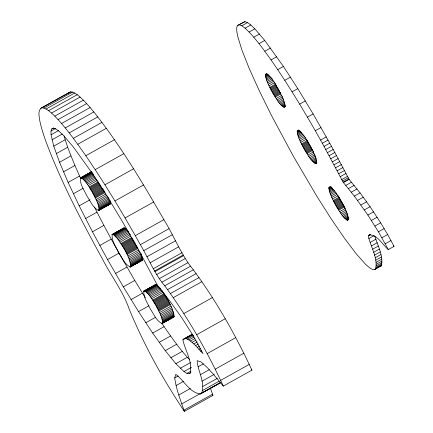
<?xml version="1.0" encoding="UTF-8"?>
<svg xmlns="http://www.w3.org/2000/svg" width="433" height="433" viewBox="0 0 433 433"><rect width="100%" height="100%" fill="white"/><g stroke="black" fill="none" stroke-linecap="round" stroke-linejoin="round"><path stroke-width="0.65" d="M201.031 393.667L201.805 392.926C205.269 382.095 197.865 371.417 197.112 360.662L200.874 361.842L206.698 367L213.22 374.08L223.32 386.106L251.925 370.128C235.574 334.985 216.332 301.043 193.329 269.819C180.978 254.728 174.158 236.115 163.885 219.666C142.495 182.574 120.515 145.558 93.847 111.958C88.733 105.82 83.52 99.644 77.209 94.686C74.996 93.252 72.235 91.022 69.475 92.272L40.799 108.299C37.595 111.654 39.392 116.937 39.831 120.996C41.27 127.854 43.446 134.528 45.779 141.12C61.026 182.071 81.518 220.841 102.497 259.091C111.037 275.962 123.01 291.106 129.196 309.097C143.972 344.96 162.835 379.119 184.366 411.35L212.976 395.367L210.351 387.963M265.467 75.331L265.608 74.27L266.133 73.821C272.113 76.852 274.901 84.105 278.484 89.496C280.947 94.957 285.136 100.656 284.66 106.843L284.4 107.07C279.009 105.062 276.546 98.383 273.293 93.945C270.1 88.056 266.501 82.048 265.467 75.331L267.183 74.373M297.206 131.886L297.341 130.826L297.866 130.376C303.847 133.407 306.64 140.66 310.223 146.051C312.68 151.518 316.875 157.211 316.399 163.398L316.133 163.625C310.748 161.617 308.285 154.938 305.032 150.5C301.839 144.611 298.234 138.603 297.206 131.886L299.49 130.609M328.945 188.447L329.085 187.386L329.61 186.937C335.591 189.968 338.379 197.221 341.962 202.612C344.419 208.073 348.614 213.767 348.137 219.953L347.872 220.181C342.487 218.172 340.024 211.493 336.771 207.055C333.578 201.172 329.978 195.164 328.945 188.447L331.234 187.17M369.122 234.967C377.668 234.626 382.426 244.683 388.314 249.587L394.035 246.393L387.643 234.529L380.677 222.827L370.08 206.687L360.077 192.901L349.122 179.386L331.516 146.3L313.135 113.933L297.801 88.646L283.442 66.466L264.736 40.431L254.831 28.832L250.821 24.995L247.519 22.576L244.975 21.65L237.533 25.487L236.71 27.685L236.781 31.338L237.706 36.367L241.955 50.158L249.159 68.344L259.004 90.172L271.182 114.913L293.136 155.848L316.593 195.83L331.277 218.963L344.663 238.529L356.278 253.884L365.668 264.39L369.381 267.626L372.364 269.418L374.567 269.678L375.476 269.077C378.355 257.776 370.361 246.664 368.25 235.779L370.264 234.329M380.288 266.484L381.197 265.884C383.865 255.838 377.473 245.538 374.789 236.012M98.697 210.438L98.957 210.216C99.325 203.51 94.746 197.394 91.964 191.521C88.689 186.796 86.145 180.334 80.754 177.774L80.446 177.914C79.64 184.258 84.359 190.282 86.86 195.911C90.308 200.831 92.916 208.067 98.697 210.438L110.144 204.046L110.561 203.445L110.496 201.475L99.054 207.867M117.403 238.545C123.053 247.037 130.154 256.358 130.696 266.771L130.436 266.993C124.655 264.623 122.046 257.386 118.593 252.471C116.093 246.837 111.373 240.813 112.185 234.47L123.935 227.937L125.916 228.949L128.845 232.153L117.403 238.545L113.874 234.87L112.878 234.35L112.185 234.47M130.089 267.047L142.138 260.379L142.235 258.03L140.633 252.894M162.597 322.948C162.321 316.323 158.348 310.423 155.442 304.637C152.167 299.912 149.623 293.45 144.232 290.889L143.924 291.03C143.117 297.374 147.837 303.398 150.338 309.027C153.785 313.941 156.394 321.178 162.175 323.548L162.597 322.948L174.039 316.555C172.94 306.672 166.765 297.964 161.422 289.807L149.98 296.199M155.101 285.163L155.371 284.638L156.059 284.524L157.655 285.515L146.213 291.907M184.366 411.35C180.615 400.39 176.263 389.494 174.721 377.939L175.809 374.345C184.03 380.488 189.383 392.309 200.203 394.041L220.879 382.583M190.904 372.672L189.189 373.63L186.975 373.365L183.976 371.568L175.841 363.688L165.244 350.633L152.654 333.047L138.533 311.576L123.345 286.857L107.552 259.54L92.44 231.79L79.19 205.827L68.116 182.407L59.532 162.256L53.746 146.121L51.078 134.744L51.002 131.069L51.83 128.861L53.546 127.897M161.828 323.603L173.617 317.156L174.039 316.555M68.376 93.463L69.464 92.283M189.189 373.63L190.103 373.024C192.999 361.723 185.021 350.6 182.888 339.721L192.328 334.124M40.826 108.288L70.747 91.856M42.142 107.833L43.917 108.055L72.522 92.077M43.917 108.055L46.071 109.002L74.676 93.019M46.071 109.002L48.599 110.664L77.209 94.686M48.599 110.664L51.5 113.051L80.105 97.068M51.5 113.051L54.769 116.152L83.374 100.169M54.769 116.152L58.054 119.595L86.66 103.611M58.054 119.595L61.529 123.508L90.134 107.525M237.533 25.487L244.975 21.65M51.002 131.069L55.581 128.509M239.254 24.849L241.798 25.774L247.519 22.576M51.078 134.744L58.515 130.587M61.529 123.508L65.242 127.941L93.847 111.958M241.798 25.774L245.1 28.194L250.821 24.995M52.003 139.789L62.298 134.035M245.1 28.194L249.11 32.026L254.831 28.832M65.242 127.941L69.183 132.888L97.793 116.905M53.746 146.121L65.188 139.729L64.144 135.93M249.11 32.026L253.765 37.2L259.486 34.001M69.183 132.888L73.356 138.338L101.961 122.355M56.268 153.639L67.71 147.247L65.188 139.729M73.356 138.338L77.74 144.286L106.345 128.303M253.765 37.2L259.01 43.625L264.736 40.431M59.532 162.256L70.974 155.864L67.71 147.247M259.01 43.625L264.79 51.235L270.511 48.036M77.74 144.286L85.815 155.712L114.426 139.735M63.494 171.874L74.936 165.482L70.974 155.864M264.79 51.235L271.047 59.938L276.768 56.739M68.116 182.407L79.558 176.014L74.936 165.482M80.446 177.914L91.32 171.841M85.815 155.712L95.2 169.655L123.806 153.672M265.548 74.498L266.69 73.859M80.343 178.06L91.211 171.988M80.235 178.212L91.818 171.712M265.489 74.73L267.204 73.767M81.139 177.795L91.439 172.042M80.754 178.12L81.897 177.481M83.039 176.837L86.476 174.921M87.618 174.282L88.76 173.644M89.907 173.005L91.049 172.366M81.372 177.887L91.672 172.134M265.478 75.028L267.193 74.07M81.604 177.979L91.904 172.226M82.14 178.315L92.435 172.561M265.537 76.067L268.395 74.471M271.047 59.938L277.721 69.659L283.442 66.466M82.735 178.791L92.462 173.357M265.689 76.933L269.126 75.017M83.396 179.403L93.122 173.969M265.932 77.918L269.364 75.997M84.105 180.144L93.831 174.71M266.257 79.006L270.262 76.771M84.863 181.01L94.021 175.895M266.658 80.202L271.237 77.642M85.664 181.99L94.822 176.875M267.139 81.485L272.287 78.606M86.503 183.083L95.655 177.968M267.686 82.849L272.839 79.975M87.369 184.274L96.521 179.159M268.308 84.289L274.029 81.095M73.361 193.751L83.087 188.323M88.262 185.562L97.414 180.447M268.996 85.794L274.717 82.6M89.176 186.937L98.329 181.822M89.636 187.668L98.789 182.553M269.743 87.358L275.464 84.159L274.966 83.12M90.096 188.393L99.254 183.278M270.149 88.159L275.87 84.965M277.721 69.659L284.752 80.322L290.473 77.128M90.567 189.161L99.72 184.047M270.555 88.965L276.276 85.766L275.464 84.159M91.033 189.925L100.185 184.81M270.988 89.788L276.709 86.589M91.498 190.726L100.651 185.611M271.421 90.611L277.142 87.412L276.276 85.766M91.964 191.521L101.116 186.406M271.886 91.45L277.607 88.251M95.2 169.655L104.938 184.783L133.548 168.805M92.429 192.349L101.582 187.235M272.346 92.289L278.067 89.09L280.914 93.864L275.193 97.057M92.889 193.172L102.042 188.057M272.817 93.117L278.538 89.918M93.328 193.989L103.054 188.555M273.293 93.945L279.014 90.746M93.772 194.807L103.498 189.373M273.77 94.74L279.491 91.547M94.183 195.602L103.909 190.174M274.246 95.536L279.967 92.343M94.594 196.403L104.321 190.969M274.717 96.299L280.438 93.1M79.19 205.827L90.059 199.754M94.979 197.183L104.705 191.749M95.363 197.962L105.089 192.528M276.124 98.502L281.845 95.303M96.066 199.467L105.793 194.038M277.044 99.855L282.765 96.662M96.711 200.917L107.005 195.164M284.752 80.322L292.08 91.839L297.801 88.646M277.943 101.122L283.09 98.242M97.284 202.298L107.584 196.544M278.809 102.285L283.388 99.725M97.793 203.597L108.661 197.524M279.642 103.341L283.647 101.1M98.226 204.814L109.094 198.742M98.583 205.94L109.452 199.867M280.438 104.277L284.443 102.042M98.859 206.958L110.301 200.566M281.185 105.1L284.622 103.178M281.883 105.787L284.746 104.191M99.168 208.657L110.61 202.265M282.527 106.345L285.385 104.748M99.189 209.318L110.632 202.925M283.101 106.756L285.39 105.479M99.157 209.577L110.599 203.185M104.938 184.783L114.934 200.939L143.545 184.956M99.119 209.837L110.561 203.445M283.355 106.891L285.071 105.928M98.139 210.443L110.48 203.634M98.351 210.492L110.144 204.046M98.524 210.465L110.399 203.824M283.61 107.021L285.325 106.063M283.826 107.075L284.974 106.437M284.043 107.124L285.19 106.486M284.221 107.097L285.363 106.458M85.561 218.541L97.003 212.143L94.399 206.947M292.08 91.839L299.652 104.136L305.373 100.938M92.44 231.79L103.882 225.393L97.003 212.143M114.934 200.939L125.083 217.951L153.688 201.967M299.652 104.136L307.414 117.127L313.135 113.933M297.449 130.674L298.597 130.035M297.341 130.826L298.489 130.187M297.287 131.053L299.003 130.095M112.082 234.616L124.125 227.947M111.974 234.767L123.935 227.937M297.227 131.286L298.943 130.322M112.878 234.35L124.32 227.958M113.635 234.036L114.777 233.398M115.925 232.754L119.356 230.838M113.11 234.442L124.552 228.05M297.217 131.583L298.932 130.625M113.343 234.534L124.785 228.142M113.874 234.87L125.316 228.472M297.271 132.622L300.134 131.026M114.474 235.346L125.916 228.949M297.428 133.488L300.859 131.572M115.129 235.958L126.577 229.566M297.671 134.474L301.677 132.233M99.785 245.484L111.227 239.092L103.882 225.393M115.844 236.699L127.286 230.307M297.996 135.567L302.001 133.326M116.601 237.565L128.044 231.173M298.397 136.758L302.976 134.198M298.873 138.04L304.026 135.161M118.241 239.638L129.684 233.246M299.425 139.404L304.572 136.53M307.414 117.127L315.3 130.734L321.021 127.54M119.107 240.829L130.549 234.437M300.047 140.844L305.768 137.651M120.001 242.117L130.869 236.045M300.735 142.349L306.456 139.155L313.275 151.382M120.91 243.492L131.784 237.419M125.083 217.951L135.28 235.649L163.885 219.666M121.375 244.223L132.244 238.15M301.482 143.913L307.203 140.714M121.835 244.948L132.704 238.875M301.888 144.714L307.609 141.521M122.301 245.717L133.175 239.644M302.294 145.52L308.015 142.322M122.766 246.48L133.64 240.407M302.727 146.343L308.448 143.144M123.237 247.281L134.106 241.208M303.16 147.166L308.881 143.972M123.703 248.077L134.571 242.004M303.62 148.005L309.341 144.806M124.163 248.905L135.036 242.832M304.08 148.844L309.801 145.645M315.3 130.734L320.593 140.108L326.314 136.915M124.628 249.727L135.497 243.655M107.552 259.54L118.994 253.148L134.787 280.465L145.336 297.758M304.556 149.672L310.277 146.473M125.067 250.545L135.935 244.472M305.032 150.5L310.753 147.301M125.505 251.362L136.379 245.289M305.509 151.296L311.23 148.102M125.922 252.163L136.79 246.085M223.32 386.106C206.969 350.968 187.727 317.026 164.724 285.802C154.316 273.564 148.562 258.355 140.352 244.694L168.962 228.711M305.979 152.091L311.706 148.898M388.314 249.587L378.469 231.801L367.871 215.039L354.351 196.1L343.401 182.58L341.74 179.592L322.347 143.253L328.068 140.054M126.333 252.959L137.201 246.886M306.456 152.854L312.177 149.656M126.717 253.738L137.586 247.665M306.927 153.612L312.648 150.419M127.096 254.517L137.97 248.445M307.863 155.057L313.584 151.859M127.805 256.027L138.674 249.949M324.084 146.381L329.805 143.188M308.783 156.416L313.93 153.536M128.449 257.473L139.891 251.08M309.676 157.677L314.829 154.798M129.023 258.853L139.891 252.78M143.691 250.723L172.296 234.746M325.795 149.499L331.516 146.3M310.548 158.841L315.695 155.961M129.527 260.152L140.969 253.76M311.381 159.896L315.96 157.336M129.96 261.37L141.402 254.977M130.317 262.495L141.759 256.103M312.177 160.832L316.182 158.597M327.489 152.595L333.21 149.401M130.598 263.513L142.04 257.121M312.924 161.655L316.355 159.739M130.793 264.422L142.235 258.03M313.622 162.348L316.485 160.746M115.492 273.483L126.934 267.091M130.901 265.212L142.343 258.82M314.261 162.9L316.55 161.623M146.976 256.737L175.581 240.759M130.928 265.873L142.37 259.481M314.84 163.311L316.555 162.353M130.89 266.133L142.333 259.74M129.878 266.999L142.3 260M315.094 163.447L316.81 162.489M130.777 266.582L142.219 260.19M329.161 155.674L334.882 152.481M315.348 163.577L316.491 162.938M130.263 267.02L142.138 260.379M315.565 163.631L316.707 162.992M315.781 163.685L316.924 163.041M330.812 158.738L336.533 155.539M150.208 262.728L178.818 246.745M332.441 161.78L338.162 158.581M334.043 164.8L339.764 161.606M153.39 268.687L181.995 252.704M335.629 167.798L341.35 164.605M123.345 286.857L134.787 280.465M154.597 270.977L183.202 254.999M154.949 271.648L183.554 255.67M337.188 170.775L342.909 167.582M156.508 274.614L185.113 258.631M338.725 173.73L344.446 170.532M340.235 176.659L345.956 173.465M159.268 278.69L187.873 262.707M341.74 179.592L347.461 176.393M329.085 187.386L330.227 186.747M143.924 291.03L155.674 284.497M329.026 187.613L330.168 186.975M143.821 291.182L155.869 284.508M143.718 291.328L155.16 284.936M328.966 187.846L330.682 186.888M144.617 290.916L156.059 284.524M143.659 291.555L145.374 290.597M148.238 289L149.38 288.356M150.522 287.718L151.669 287.079M144.849 291.003L156.291 284.611M328.956 188.144L331.245 186.867M145.082 291.095L156.524 284.703M342.541 181.032L348.262 177.839M161.958 282.154L190.563 266.171M131.042 299.582L142.484 293.19M145.618 291.431L157.06 285.038M329.015 189.189L331.873 187.586M329.172 190.049L332.604 188.133M343.18 182.185L348.901 178.991M343.401 182.58L349.122 179.386M146.874 292.519L158.316 286.126M329.41 191.034L332.842 189.118M147.583 293.26L159.025 286.868M329.735 192.128L333.74 189.887M148.34 294.126L159.782 287.734L160.583 288.714L149.141 295.106M330.135 193.318L334.714 190.758M164.724 285.802L193.329 269.819M345.832 185.411L351.553 182.217M330.617 194.601L335.191 192.041M331.164 195.965L336.317 193.091M150.846 297.39L162.288 290.998M331.786 197.405L336.934 194.531M167.539 289.612L196.149 273.629M348.451 188.582L354.172 185.389M151.739 298.678L163.181 292.286M332.474 198.909L338.195 195.711L345.323 208.419L339.602 211.613M152.649 300.053L164.091 293.661M153.114 300.783L164.556 294.386M333.221 200.468L338.942 197.275M153.574 301.509L165.016 295.117M333.627 201.275L339.348 198.076M154.04 302.272L165.482 295.88M351.304 192.155L357.025 188.961M334.032 202.081L339.753 198.882M170.402 293.569L199.007 277.585M138.533 311.576L148.833 305.822M154.505 303.04L165.947 296.648M334.465 202.904L340.186 199.705M154.976 303.836L166.418 297.444M334.898 203.726L340.619 200.528M155.442 304.637L166.884 298.245M335.358 204.56L341.08 201.367M155.902 305.46L167.344 299.068M335.824 205.399L341.545 202.206M156.367 306.288L167.809 299.89M336.295 206.227L342.016 203.034M354.351 196.1L360.077 192.901M173.292 297.655L201.897 281.672M156.806 307.1L168.248 300.708M336.771 207.055L342.492 203.862M157.244 307.917L168.686 301.525M337.247 207.856L342.968 204.657M157.655 308.718L169.097 302.326M337.724 208.652L343.445 205.453M158.072 309.519L169.514 303.127M338.195 209.41L343.916 206.216M158.451 310.299L169.893 303.906M338.666 210.173L344.387 206.974M158.835 311.078L170.277 304.686M357.566 200.387L363.287 197.188M159.544 312.583L170.986 306.191M340.522 212.971L345.669 210.092M160.183 314.028L171.625 307.636M145.759 322.758L155.485 317.324M341.415 214.232L346.568 211.358M160.762 315.408L172.204 309.016M342.286 215.396L346.86 212.836M360.911 204.988L366.632 201.794M161.265 316.712L172.707 310.32M343.12 216.451L347.699 213.891M161.698 317.93L173.14 311.538M162.056 319.051L173.498 312.658M343.916 217.393L347.921 215.152M162.332 320.074L173.774 313.676M344.663 218.21L348.094 216.294M162.532 320.977L173.974 314.585M345.361 218.903L348.219 217.301M162.64 321.768L174.082 315.376M345.999 219.455L348.863 217.859M162.662 322.428L174.104 316.036M346.579 219.867L348.868 218.589M364.359 209.881L370.08 206.687M162.629 322.688L174.071 316.296M346.833 220.002L348.549 219.044M162.516 323.137L173.958 316.745M347.087 220.132L348.229 219.493M162.002 323.575L173.877 316.934M347.304 220.186L348.446 219.547M183.809 313.568L212.419 297.59M152.654 333.047L164.096 326.655C172.047 338.011 179.971 349.491 189.486 359.612M367.871 215.039L373.592 211.84M371.411 220.429L377.132 217.231M159.171 342.368L170.613 335.976M374.956 226.026L380.677 222.827M368.25 235.779L370.54 234.502M183.749 338.92L192.23 334.433M182.888 339.721L185.752 338.119M186.894 337.48L188.041 336.842M191.473 334.925L192.615 334.287M184.794 338.584L186.011 338.676L192.874 334.844M165.244 350.633L176.686 344.24M378.469 231.801L384.19 228.602M186.011 338.676L187.365 339.147L193.659 335.635M196.647 334.714L225.252 318.737M368.829 238.578L373.982 235.698M187.365 339.147L188.848 339.954L193.995 337.074M188.848 339.954L190.423 341.047L194.996 338.487M370.258 242.356L375.979 239.162M190.423 341.047L192.068 342.384L196.073 340.143M381.922 237.728L387.643 234.529M192.068 342.384L193.768 343.916L197.199 342M170.819 357.766L182.266 351.374M371.53 245.884L377.251 242.691M193.768 343.916L195.494 345.604L198.352 344.008M372.661 249.202L378.382 246.004M195.494 345.604L197.221 347.401L199.51 346.124M385.273 243.779L390.994 240.586M197.221 347.401L198.931 349.263L200.647 348.305M373.641 252.298L379.362 249.105M175.841 363.688L187.283 357.295M198.931 349.263L200.598 351.141L201.74 350.503M374.48 255.167L380.201 251.974M375.167 257.808L380.888 254.609M180.247 368.315L190.542 362.562M207.18 353.604L235.785 337.621M375.698 260.201L381.419 257.002M376.071 262.349L381.792 259.151M183.976 371.568L191.413 367.411M376.288 264.238L382.009 261.039M174.721 377.939L178.228 375.985M376.337 265.862L382.058 262.663M198.097 366.794L203.353 363.855M376.223 267.215L381.944 264.016M186.975 373.365L190.98 371.13M375.936 268.292L381.657 265.093M374.567 269.678L381.197 265.884M176.052 385.581L183.641 381.338M200.468 374.61L209.226 369.717M215.244 369.165L243.849 353.187M202.032 381.175L214.292 374.329M178.748 395.004L190.423 388.482M202.785 386.447L217.377 378.296M202.709 390.382L219.055 381.246M220.673 380.358L249.278 364.375M181.746 403.94L199.84 393.83M201.805 392.926L220.484 382.491M200.203 394.041L220.635 382.626M183.993 410.132L212.598 394.154M51.83 128.861L53.562 128.211L56.117 129.142L59.44 131.578L63.467 135.426L73.404 147.068L92.159 173.173L106.55 195.391L121.906 220.722L140.319 253.143L157.845 286.083L168.756 299.555L182.315 318.553L192.961 335.386L203.045 353.631L200.598 351.141M141.531 260.655L140.855 260.422M393.343 245.868L394.035 246.393M251.449 369.75L251.925 370.128M212.273 394.333L212.976 395.367M161.92 323.408L164.096 326.655M135.28 235.649L140.352 244.694M320.593 140.108L322.347 143.253M111.227 239.092L118.994 253.148M277.142 87.412L278.067 89.09M79.558 176.014L80.662 178.401"/></g></svg>
